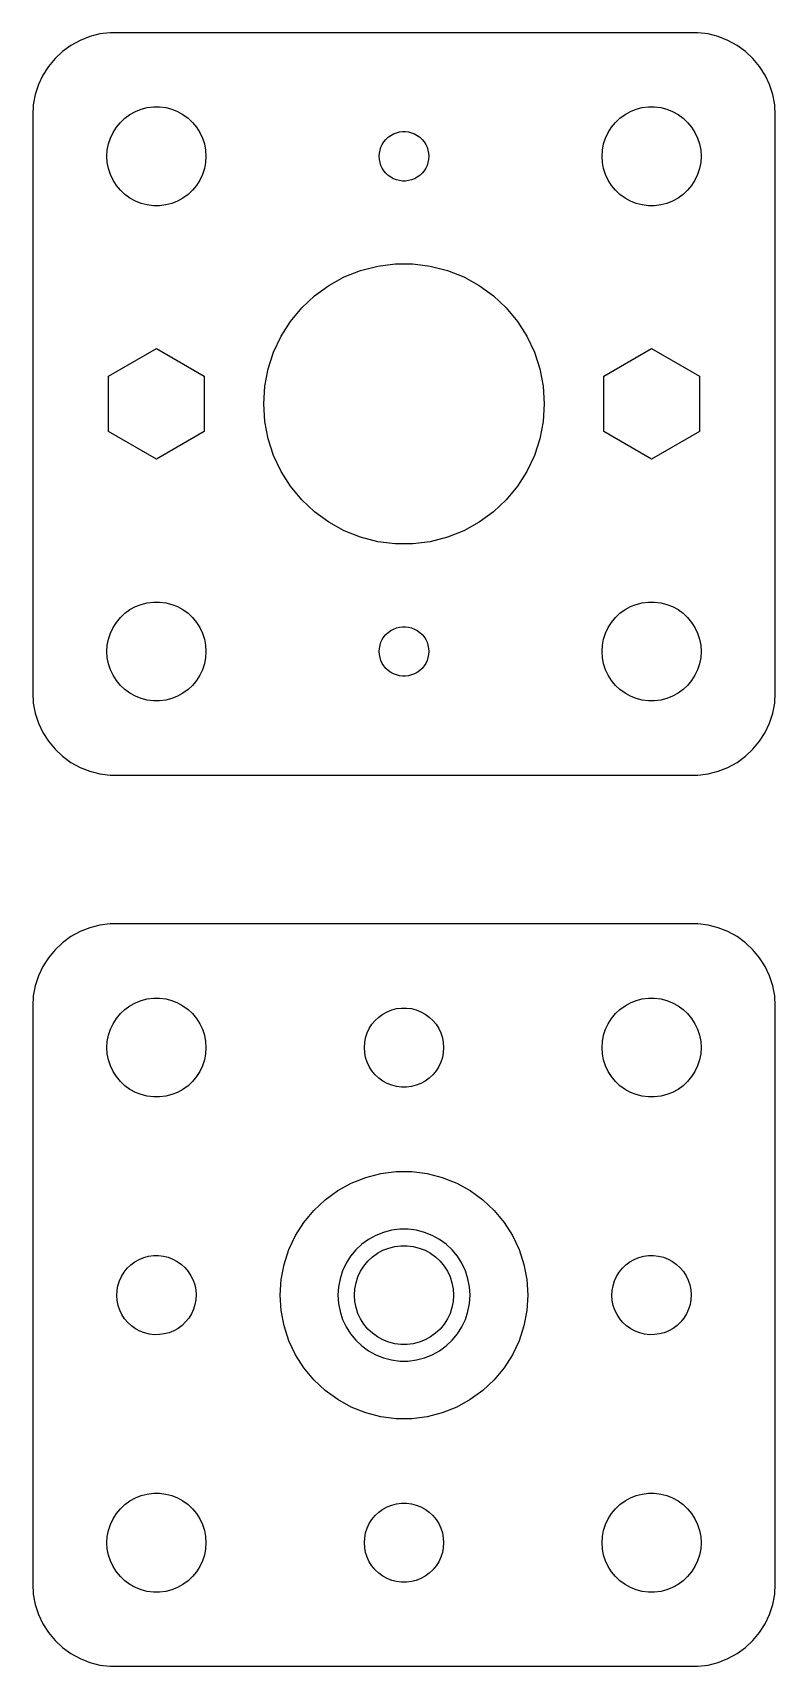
# Model space of a CAD drawing. Header units: metres. Extents: x -22 to 22, y -22 to 184.
# Drawn here: x -22.5 to 22.5, y -22.5 to 76.5 of the extents above; entities that cross this region are included whole.
import ezdxf

# ---------------------------------------------------------------- set-up
doc = ezdxf.new("R2010")
doc.units = ezdxf.units.M

msp = doc.modelspace()

# ---------------------------------------------------------------- linework, layer by layer
for p, q in [((-19.0451, 76.2553), (-19.6289, 76.0241)), ((-18.4369, 76.4114), (-19.0451, 76.2553)), ((-17.8139, 76.4901), (-18.4369, 76.4114)), ((17.8139, 76.4901), (-17.8139, 76.4901)), ((18.4369, 76.4114), (17.8139, 76.4901)), ((19.0451, 76.2553), (18.4369, 76.4114)), ((19.6289, 76.0241), (19.0451, 76.2553)), ((-20.6871, 75.3526), (-21.1448, 74.9227)), ((-20.1791, 75.7216), (-20.6871, 75.3526)), ((-19.6289, 76.0241), (-20.1791, 75.7216)), ((20.1791, 75.7216), (19.6289, 76.0241)), ((20.6871, 75.3526), (20.1791, 75.7216)), ((21.1448, 74.9227), (20.6871, 75.3526)), ((-21.5451, 74.4389), (-21.8815, 73.9088)), ((-21.1448, 74.9227), (-21.5451, 74.4389)), ((21.5451, 74.4389), (21.1448, 74.9227)), ((21.8815, 73.9088), (21.5451, 74.4389)), ((-22.1489, 73.3406), (-22.3429, 72.7434)), ((-21.8815, 73.9088), (-22.1489, 73.3406)), ((22.1489, 73.3406), (21.8815, 73.9088)), ((22.3429, 72.7434), (22.1489, 73.3406)), ((-22.3429, 72.7434), (-22.4606, 72.1267)), ((22.4606, 72.1267), (22.3429, 72.7434)), ((-22.4606, 72.1267), (-22.5, 71.5)), ((-22.5, 71.5), (-22.5, 36.5)), ((-17.1869, 71.0536), (-16.9123, 71.3115)), ((-16.9123, 71.3115), (-16.6075, 71.533)), ((-16.6075, 71.533), (-16.2773, 71.7145)), ((-16.2773, 71.7145), (-15.927, 71.8532)), ((-15.927, 71.8532), (-15.5621, 71.9469)), ((-15.5621, 71.9469), (-15.1884, 71.9941)), ((-15.1884, 71.9941), (-14.8116, 71.9941)), ((-14.8116, 71.9941), (-14.4379, 71.9469)), ((-14.4379, 71.9469), (-14.0729, 71.8532)), ((-14.0729, 71.8532), (-13.7227, 71.7145)), ((-13.7227, 71.7145), (-13.3925, 71.533)), ((-13.3925, 71.533), (-13.0877, 71.3115)), ((-13.0877, 71.3115), (-12.8131, 71.0536)), ((12.8131, 71.0536), (13.0877, 71.3115)), ((13.0877, 71.3115), (13.3925, 71.533)), ((13.3925, 71.533), (13.7227, 71.7145)), ((13.7227, 71.7145), (14.0729, 71.8532)), ((14.0729, 71.8532), (14.4379, 71.9469)), ((14.4379, 71.9469), (14.8116, 71.9941)), ((14.8116, 71.9941), (15.1884, 71.9941)), ((15.1884, 71.9941), (15.5621, 71.9469)), ((15.5621, 71.9469), (15.927, 71.8532)), ((15.927, 71.8532), (16.2773, 71.7145)), ((16.2773, 71.7145), (16.6075, 71.533)), ((16.6075, 71.533), (16.9123, 71.3115)), ((16.9123, 71.3115), (17.1869, 71.0536)), ((22.5, 71.5), (22.4606, 72.1267)), ((22.5, 36.5), (22.5, 71.5)), ((-17.7893, 70.1044), (-17.6289, 70.4453)), ((-17.6289, 70.4453), (-17.427, 70.7634)), ((-17.427, 70.7634), (-17.1869, 71.0536)), ((-12.8131, 71.0536), (-12.5729, 70.7634)), ((-12.5729, 70.7634), (-12.3711, 70.4453)), ((-12.3711, 70.4453), (-12.2107, 70.1044)), ((-0.803726, 70.2665), (-0.638657, 70.3572)), ((-0.638657, 70.3572), (-0.463516, 70.4266)), ((-0.463516, 70.4266), (-0.281067, 70.4734)), ((-0.281067, 70.4734), (-0.094177, 70.497)), ((-0.094177, 70.497), (0.094177, 70.497)), ((0.094177, 70.497), (0.281067, 70.4734)), ((0.281067, 70.4734), (0.463516, 70.4266)), ((0.463516, 70.4266), (0.638657, 70.3572)), ((0.638657, 70.3572), (0.803726, 70.2665)), ((12.2107, 70.1044), (12.3711, 70.4453)), ((12.3711, 70.4453), (12.5729, 70.7634)), ((12.5729, 70.7634), (12.8131, 71.0536)), ((17.1869, 71.0536), (17.427, 70.7634)), ((17.427, 70.7634), (17.6289, 70.4453)), ((17.6289, 70.4453), (17.7893, 70.1044)), ((-18, 69), (-17.9763, 69.376)), ((-17.9763, 69.376), (-17.9057, 69.7461)), ((-17.9057, 69.7461), (-17.7893, 70.1044)), ((-12.2107, 70.1044), (-12.0942, 69.7461)), ((-12.0942, 69.7461), (-12.0237, 69.376)), ((-12.0237, 69.376), (-12, 69)), ((-1.48816, 69.188), (-1.45287, 69.373)), ((-1.45287, 69.373), (-1.39465, 69.5522)), ((-1.39465, 69.5522), (-1.31445, 69.7226)), ((-1.31445, 69.7226), (-1.21352, 69.8817)), ((-1.21352, 69.8817), (-1.09344, 70.0268)), ((-1.09344, 70.0268), (-0.956131, 70.1558)), ((-0.956131, 70.1558), (-0.803726, 70.2665)), ((0.803726, 70.2665), (0.956131, 70.1558)), ((0.956131, 70.1558), (1.09344, 70.0268)), ((1.09344, 70.0268), (1.21352, 69.8817)), ((1.21352, 69.8817), (1.31445, 69.7226)), ((1.31445, 69.7226), (1.39465, 69.5522)), ((1.39465, 69.5522), (1.45287, 69.373)), ((1.45287, 69.373), (1.48816, 69.188)), ((12, 69), (12.0237, 69.376)), ((12.0237, 69.376), (12.0942, 69.7461)), ((12.0942, 69.7461), (12.2107, 70.1044)), ((17.7893, 70.1044), (17.9057, 69.7461)), ((17.9057, 69.7461), (17.9763, 69.376)), ((17.9763, 69.376), (18, 69)), ((-17.9763, 68.624), (-18, 69)), ((-17.9057, 68.2539), (-17.9763, 68.624)), ((-12.0237, 68.624), (-12.0942, 68.2539)), ((-12, 69), (-12.0237, 68.624)), ((-1.5, 69), (-1.48816, 69.188)), ((-1.48816, 68.812), (-1.5, 69)), ((-1.45287, 68.627), (-1.48816, 68.812)), ((-1.39465, 68.4478), (-1.45287, 68.627)), ((-1.31445, 68.2774), (-1.39465, 68.4478)), ((1.39465, 68.4478), (1.31445, 68.2774)), ((1.45287, 68.627), (1.39465, 68.4478)), ((1.48816, 68.812), (1.45287, 68.627)), ((1.48816, 69.188), (1.5, 69)), ((1.5, 69), (1.48816, 68.812)), ((12.0237, 68.624), (12, 69)), ((12.0942, 68.2539), (12.0237, 68.624)), ((17.9763, 68.624), (17.9057, 68.2539)), ((18, 69), (17.9763, 68.624)), ((-17.7893, 67.8956), (-17.9057, 68.2539)), ((-17.6289, 67.5547), (-17.7893, 67.8956)), ((-17.427, 67.2366), (-17.6289, 67.5547)), ((-12.3711, 67.5547), (-12.5729, 67.2366)), ((-12.2107, 67.8956), (-12.3711, 67.5547)), ((-12.0942, 68.2539), (-12.2107, 67.8956)), ((-1.21352, 68.1183), (-1.31445, 68.2774)), ((-1.09344, 67.9732), (-1.21352, 68.1183)), ((-0.956131, 67.8442), (-1.09344, 67.9732)), ((-0.803726, 67.7335), (-0.956131, 67.8442)), ((-0.638657, 67.6427), (-0.803726, 67.7335)), ((-0.463516, 67.5734), (-0.638657, 67.6427)), ((-0.281067, 67.5266), (-0.463516, 67.5734)), ((-0.094177, 67.5029), (-0.281067, 67.5266)), ((0.094177, 67.5029), (-0.094177, 67.5029)), ((0.281067, 67.5266), (0.094177, 67.5029)), ((0.463516, 67.5734), (0.281067, 67.5266)), ((0.638657, 67.6427), (0.463516, 67.5734)), ((0.803726, 67.7335), (0.638657, 67.6427)), ((0.956131, 67.8442), (0.803726, 67.7335)), ((1.09344, 67.9732), (0.956131, 67.8442)), ((1.21352, 68.1183), (1.09344, 67.9732)), ((1.31445, 68.2774), (1.21352, 68.1183)), ((12.2107, 67.8956), (12.0942, 68.2539)), ((12.3711, 67.5547), (12.2107, 67.8956)), ((12.5729, 67.2366), (12.3711, 67.5547)), ((17.6289, 67.5547), (17.427, 67.2366)), ((17.7893, 67.8956), (17.6289, 67.5547)), ((17.9057, 68.2539), (17.7893, 67.8956)), ((-17.1869, 66.9464), (-17.427, 67.2366)), ((-16.9123, 66.6884), (-17.1869, 66.9464)), ((-16.6075, 66.467), (-16.9123, 66.6884)), ((-16.2773, 66.2855), (-16.6075, 66.467)), ((-13.3925, 66.467), (-13.7227, 66.2855)), ((-13.0877, 66.6884), (-13.3925, 66.467)), ((-12.8131, 66.9464), (-13.0877, 66.6884)), ((-12.5729, 67.2366), (-12.8131, 66.9464)), ((12.8131, 66.9464), (12.5729, 67.2366)), ((13.0877, 66.6884), (12.8131, 66.9464)), ((13.3925, 66.467), (13.0877, 66.6884)), ((13.7227, 66.2855), (13.3925, 66.467)), ((16.6075, 66.467), (16.2773, 66.2855)), ((16.9123, 66.6884), (16.6075, 66.467)), ((17.1869, 66.9464), (16.9123, 66.6884)), ((17.427, 67.2366), (17.1869, 66.9464)), ((-15.927, 66.1468), (-16.2773, 66.2855)), ((-15.5621, 66.0531), (-15.927, 66.1468)), ((-15.1884, 66.0059), (-15.5621, 66.0531)), ((-14.8116, 66.0059), (-15.1884, 66.0059)), ((-14.4379, 66.0531), (-14.8116, 66.0059)), ((-14.0729, 66.1468), (-14.4379, 66.0531)), ((-13.7227, 66.2855), (-14.0729, 66.1468)), ((14.0729, 66.1468), (13.7227, 66.2855)), ((14.4379, 66.0531), (14.0729, 66.1468)), ((14.8116, 66.0059), (14.4379, 66.0531)), ((15.1884, 66.0059), (14.8116, 66.0059)), ((15.5621, 66.0531), (15.1884, 66.0059)), ((15.927, 66.1468), (15.5621, 66.0531)), ((16.2773, 66.2855), (15.927, 66.1468)), ((-1.59273, 62.3494), (-0.533707, 62.4832)), ((-0.533707, 62.4832), (0.533707, 62.4832)), ((0.533707, 62.4832), (1.59273, 62.3494)), ((-4.55452, 61.1768), (-3.61911, 61.691)), ((-3.61911, 61.691), (-2.62663, 62.084)), ((-2.62663, 62.084), (-1.59273, 62.3494)), ((1.59273, 62.3494), (2.62663, 62.084)), ((2.62663, 62.084), (3.61911, 61.691)), ((3.61911, 61.691), (4.55452, 61.1768)), ((-6.19623, 59.8186), (-5.41809, 60.5494)), ((-5.41809, 60.5494), (-4.55452, 61.1768)), ((4.55452, 61.1768), (5.41809, 60.5494)), ((5.41809, 60.5494), (6.19623, 59.8186)), ((-6.87663, 58.9962), (-6.19623, 59.8186)), ((6.19623, 59.8186), (6.87663, 58.9962)), ((-7.44859, 58.0949), (-6.87663, 58.9962)), ((6.87663, 58.9962), (7.44859, 58.0949)), ((-7.90309, 57.129), (-7.44859, 58.0949)), ((7.44859, 58.0949), (7.90309, 57.129)), ((-17.8982, 55.6733), (-15, 57.3466)), ((-15, 57.3466), (-12.1018, 55.6733)), ((-8.23296, 56.1139), (-7.90309, 57.129)), ((7.90309, 57.129), (8.23296, 56.1139)), ((12.1018, 55.6733), (15, 57.3466)), ((15, 57.3466), (17.8982, 55.6733)), ((-17.8982, 52.3267), (-17.8982, 55.6733)), ((-12.1018, 55.6733), (-12.1018, 52.3267)), ((-8.43297, 55.0653), (-8.23296, 56.1139)), ((8.23296, 56.1139), (8.43297, 55.0653)), ((12.1018, 52.3267), (12.1018, 55.6733)), ((17.8982, 55.6733), (17.8982, 52.3267)), ((-8.5, 54), (-8.43297, 55.0653)), ((8.43297, 55.0653), (8.5, 54)), ((-8.43297, 52.9347), (-8.5, 54)), ((8.5, 54), (8.43297, 52.9347)), ((-8.23296, 51.8861), (-8.43297, 52.9347)), ((8.43297, 52.9347), (8.23296, 51.8861)), ((-15, 50.6534), (-17.8982, 52.3267)), ((-12.1018, 52.3267), (-15, 50.6534)), ((-7.90309, 50.871), (-8.23296, 51.8861)), ((8.23296, 51.8861), (7.90309, 50.871)), ((15, 50.6534), (12.1018, 52.3267)), ((17.8982, 52.3267), (15, 50.6534)), ((-7.44859, 49.9051), (-7.90309, 50.871)), ((7.90309, 50.871), (7.44859, 49.9051)), ((-6.87663, 49.0038), (-7.44859, 49.9051)), ((7.44859, 49.9051), (6.87663, 49.0038)), ((-6.19623, 48.1814), (-6.87663, 49.0038)), ((6.87663, 49.0038), (6.19623, 48.1814)), ((-5.41809, 47.4506), (-6.19623, 48.1814)), ((6.19623, 48.1814), (5.41809, 47.4506)), ((-4.55452, 46.8232), (-5.41809, 47.4506)), ((-3.61911, 46.309), (-4.55452, 46.8232)), ((4.55452, 46.8232), (3.61911, 46.309)), ((5.41809, 47.4506), (4.55452, 46.8232)), ((-2.62663, 45.916), (-3.61911, 46.309)), ((-1.59273, 45.6506), (-2.62663, 45.916)), ((-0.533707, 45.5168), (-1.59273, 45.6506)), ((1.59273, 45.6506), (0.533707, 45.5168)), ((2.62663, 45.916), (1.59273, 45.6506)), ((3.61911, 46.309), (2.62663, 45.916)), ((0.533707, 45.5168), (-0.533707, 45.5168)), ((-16.6075, 41.533), (-16.2773, 41.7145)), ((-16.2773, 41.7145), (-15.927, 41.8532)), ((-15.927, 41.8532), (-15.5621, 41.9469)), ((-15.5621, 41.9469), (-15.1884, 41.9941)), ((-15.1884, 41.9941), (-14.8116, 41.9941)), ((-14.8116, 41.9941), (-14.4379, 41.9469)), ((-14.4379, 41.9469), (-14.0729, 41.8532)), ((-14.0729, 41.8532), (-13.7227, 41.7145)), ((-13.7227, 41.7145), (-13.3925, 41.533)), ((13.3925, 41.533), (13.7227, 41.7145)), ((13.7227, 41.7145), (14.0729, 41.8532)), ((14.0729, 41.8532), (14.4379, 41.9469)), ((14.4379, 41.9469), (14.8116, 41.9941)), ((14.8116, 41.9941), (15.1884, 41.9941)), ((15.1884, 41.9941), (15.5621, 41.9469)), ((15.5621, 41.9469), (15.927, 41.8532)), ((15.927, 41.8532), (16.2773, 41.7145)), ((16.2773, 41.7145), (16.6075, 41.533)), ((-17.6289, 40.4453), (-17.427, 40.7634)), ((-17.427, 40.7634), (-17.1869, 41.0536)), ((-17.1869, 41.0536), (-16.9123, 41.3116)), ((-16.9123, 41.3116), (-16.6075, 41.533)), ((-13.3925, 41.533), (-13.0877, 41.3116)), ((-13.0877, 41.3116), (-12.8131, 41.0536)), ((-12.8131, 41.0536), (-12.5729, 40.7634)), ((-12.5729, 40.7634), (-12.3711, 40.4453)), ((12.3711, 40.4453), (12.5729, 40.7634)), ((12.5729, 40.7634), (12.8131, 41.0536)), ((12.8131, 41.0536), (13.0877, 41.3116)), ((13.0877, 41.3116), (13.3925, 41.533)), ((16.6075, 41.533), (16.9123, 41.3116)), ((16.9123, 41.3116), (17.1869, 41.0536)), ((17.1869, 41.0536), (17.427, 40.7634)), ((17.427, 40.7634), (17.6289, 40.4453)), ((-17.9763, 39.376), (-17.9057, 39.7461)), ((-17.9057, 39.7461), (-17.7893, 40.1044)), ((-17.7893, 40.1044), (-17.6289, 40.4453)), ((-12.3711, 40.4453), (-12.2107, 40.1044)), ((-12.2107, 40.1044), (-12.0942, 39.7461)), ((-12.0942, 39.7461), (-12.0237, 39.376)), ((-1.39465, 39.5522), (-1.31445, 39.7226)), ((-1.31445, 39.7226), (-1.21352, 39.8817)), ((-1.21352, 39.8817), (-1.09344, 40.0268)), ((-1.09344, 40.0268), (-0.956131, 40.1558)), ((-0.956131, 40.1558), (-0.803726, 40.2665)), ((-0.803726, 40.2665), (-0.638657, 40.3573)), ((-0.638657, 40.3573), (-0.463516, 40.4266)), ((-0.463516, 40.4266), (-0.281067, 40.4734)), ((-0.281067, 40.4734), (-0.094177, 40.4971)), ((-0.094177, 40.4971), (0.094177, 40.4971)), ((0.094177, 40.4971), (0.281067, 40.4734)), ((0.281067, 40.4734), (0.463516, 40.4266)), ((0.463516, 40.4266), (0.638657, 40.3573)), ((0.638657, 40.3573), (0.803726, 40.2665)), ((0.803726, 40.2665), (0.956131, 40.1558)), ((0.956131, 40.1558), (1.09344, 40.0268)), ((1.09344, 40.0268), (1.21352, 39.8817)), ((1.21352, 39.8817), (1.31445, 39.7226)), ((1.31445, 39.7226), (1.39465, 39.5522)), ((12.0237, 39.376), (12.0942, 39.7461)), ((12.0942, 39.7461), (12.2107, 40.1044)), ((12.2107, 40.1044), (12.3711, 40.4453)), ((17.6289, 40.4453), (17.7893, 40.1044)), ((17.7893, 40.1044), (17.9057, 39.7461)), ((17.9057, 39.7461), (17.9763, 39.376)), ((-18, 39), (-17.9763, 39.376)), ((-17.9763, 38.624), (-18, 39)), ((-17.9057, 38.2539), (-17.9763, 38.624)), ((-12.0237, 38.624), (-12.0942, 38.2539)), ((-12.0237, 39.376), (-12, 39)), ((-12, 39), (-12.0237, 38.624)), ((-1.5, 39), (-1.48816, 39.188)), ((-1.48816, 38.812), (-1.5, 39)), ((-1.48816, 39.188), (-1.45287, 39.373)), ((-1.45287, 38.627), (-1.48816, 38.812)), ((-1.45287, 39.373), (-1.39465, 39.5522)), ((-1.39465, 38.4478), (-1.45287, 38.627)), ((1.39465, 39.5522), (1.45287, 39.373)), ((1.45287, 38.627), (1.39465, 38.4478)), ((1.45287, 39.373), (1.48816, 39.188)), ((1.48816, 38.812), (1.45287, 38.627)), ((1.48816, 39.188), (1.5, 39)), ((1.5, 39), (1.48816, 38.812)), ((12, 39), (12.0237, 39.376)), ((12.0237, 38.624), (12, 39)), ((12.0942, 38.2539), (12.0237, 38.624)), ((17.9763, 38.624), (17.9057, 38.2539)), ((17.9763, 39.376), (18, 39)), ((18, 39), (17.9763, 38.624)), ((-17.7893, 37.8956), (-17.9057, 38.2539)), ((-17.6289, 37.5547), (-17.7893, 37.8956)), ((-12.2107, 37.8956), (-12.3711, 37.5547)), ((-12.0942, 38.2539), (-12.2107, 37.8956)), ((-1.31445, 38.2774), (-1.39465, 38.4478)), ((-1.21352, 38.1183), (-1.31445, 38.2774)), ((-1.09344, 37.9732), (-1.21352, 38.1183)), ((-0.956131, 37.8442), (-1.09344, 37.9732)), ((-0.803726, 37.7335), (-0.956131, 37.8442)), ((-0.638657, 37.6428), (-0.803726, 37.7335)), ((-0.463516, 37.5734), (-0.638657, 37.6428)), ((0.638657, 37.6428), (0.463516, 37.5734)), ((0.803726, 37.7335), (0.638657, 37.6428)), ((0.956131, 37.8442), (0.803726, 37.7335)), ((1.09344, 37.9732), (0.956131, 37.8442)), ((1.21352, 38.1183), (1.09344, 37.9732)), ((1.31445, 38.2774), (1.21352, 38.1183)), ((1.39465, 38.4478), (1.31445, 38.2774)), ((12.2107, 37.8956), (12.0942, 38.2539)), ((12.3711, 37.5547), (12.2107, 37.8956)), ((17.7893, 37.8956), (17.6289, 37.5547)), ((17.9057, 38.2539), (17.7893, 37.8956)), ((-17.427, 37.2366), (-17.6289, 37.5547)), ((-17.1869, 36.9464), (-17.427, 37.2366)), ((-16.9123, 36.6885), (-17.1869, 36.9464)), ((-16.6075, 36.467), (-16.9123, 36.6885)), ((-13.0877, 36.6885), (-13.3925, 36.467)), ((-12.8131, 36.9464), (-13.0877, 36.6885)), ((-12.5729, 37.2366), (-12.8131, 36.9464)), ((-12.3711, 37.5547), (-12.5729, 37.2366)), ((-0.281067, 37.5266), (-0.463516, 37.5734)), ((-0.094177, 37.503), (-0.281067, 37.5266)), ((0.094177, 37.503), (-0.094177, 37.503)), ((0.281067, 37.5266), (0.094177, 37.503)), ((0.463516, 37.5734), (0.281067, 37.5266)), ((12.5729, 37.2366), (12.3711, 37.5547)), ((12.8131, 36.9464), (12.5729, 37.2366)), ((13.0877, 36.6885), (12.8131, 36.9464)), ((13.3925, 36.467), (13.0877, 36.6885)), ((16.9123, 36.6885), (16.6075, 36.467)), ((17.1869, 36.9464), (16.9123, 36.6885)), ((17.427, 37.2366), (17.1869, 36.9464)), ((17.6289, 37.5547), (17.427, 37.2366)), ((-22.5, 36.5), (-22.4606, 35.8733)), ((-22.4606, 35.8733), (-22.3429, 35.2566)), ((-16.2773, 36.2855), (-16.6075, 36.467)), ((-15.927, 36.1468), (-16.2773, 36.2855)), ((-15.5621, 36.0531), (-15.927, 36.1468)), ((-15.1884, 36.0059), (-15.5621, 36.0531)), ((-14.8116, 36.0059), (-15.1884, 36.0059)), ((-14.4379, 36.0531), (-14.8116, 36.0059)), ((-14.0729, 36.1468), (-14.4379, 36.0531)), ((-13.7227, 36.2855), (-14.0729, 36.1468)), ((-13.3925, 36.467), (-13.7227, 36.2855)), ((13.7227, 36.2855), (13.3925, 36.467)), ((14.0729, 36.1468), (13.7227, 36.2855)), ((14.4379, 36.0531), (14.0729, 36.1468)), ((14.8116, 36.0059), (14.4379, 36.0531)), ((15.1884, 36.0059), (14.8116, 36.0059)), ((15.5621, 36.0531), (15.1884, 36.0059)), ((15.927, 36.1468), (15.5621, 36.0531)), ((16.2773, 36.2855), (15.927, 36.1468)), ((16.6075, 36.467), (16.2773, 36.2855)), ((22.3429, 35.2566), (22.4606, 35.8733)), ((22.4606, 35.8733), (22.5, 36.5)), ((-22.3429, 35.2566), (-22.1489, 34.6594)), ((-22.1489, 34.6594), (-21.8815, 34.0912)), ((21.8815, 34.0912), (22.1489, 34.6594)), ((22.1489, 34.6594), (22.3429, 35.2566)), ((-21.8815, 34.0912), (-21.5451, 33.5611)), ((21.5451, 33.5611), (21.8815, 34.0912)), ((-21.5451, 33.5611), (-21.1448, 33.0773)), ((-21.1448, 33.0773), (-20.6871, 32.6474)), ((20.6871, 32.6474), (21.1448, 33.0773)), ((21.1448, 33.0773), (21.5451, 33.5611)), ((-20.6871, 32.6474), (-20.1791, 32.2784)), ((-20.1791, 32.2784), (-19.6289, 31.9759)), ((-19.6289, 31.9759), (-19.0451, 31.7447)), ((-19.0451, 31.7447), (-18.4369, 31.5886)), ((18.4369, 31.5886), (19.0451, 31.7447)), ((19.0451, 31.7447), (19.6289, 31.9759)), ((19.6289, 31.9759), (20.1791, 32.2784)), ((20.1791, 32.2784), (20.6871, 32.6474)), ((-18.4369, 31.5886), (-17.8139, 31.5099)), ((-17.8139, 31.5099), (17.8139, 31.5099)), ((17.8139, 31.5099), (18.4369, 31.5886)), ((-19.6289, 22.0241), (-20.1791, 21.7216)), ((-19.0451, 22.2553), (-19.6289, 22.0241)), ((-18.4369, 22.4114), (-19.0451, 22.2553)), ((-17.8139, 22.4901), (-18.4369, 22.4114)), ((17.8139, 22.4901), (-17.8139, 22.4901)), ((18.4369, 22.4114), (17.8139, 22.4901)), ((19.0451, 22.2553), (18.4369, 22.4114)), ((19.6289, 22.0241), (19.0451, 22.2553)), ((20.1791, 21.7216), (19.6289, 22.0241)), ((-21.1448, 20.9227), (-21.5451, 20.4389)), ((-20.6871, 21.3526), (-21.1448, 20.9227)), ((-20.1791, 21.7216), (-20.6871, 21.3526)), ((20.6871, 21.3526), (20.1791, 21.7216)), ((21.1448, 20.9227), (20.6871, 21.3526)), ((21.5451, 20.4389), (21.1448, 20.9227)), ((-21.8815, 19.9088), (-22.1489, 19.3406)), ((-21.5451, 20.4389), (-21.8815, 19.9088)), ((21.8815, 19.9088), (21.5451, 20.4389)), ((22.1489, 19.3406), (21.8815, 19.9088)), ((-22.1489, 19.3406), (-22.3429, 18.7434)), ((22.3429, 18.7434), (22.1489, 19.3406)), ((-22.4606, 18.1267), (-22.5, 17.5)), ((-22.3429, 18.7434), (-22.4606, 18.1267)), ((-16.2773, 17.7145), (-15.927, 17.8532)), ((-15.927, 17.8532), (-15.5621, 17.9469)), ((-15.5621, 17.9469), (-15.1884, 17.9941)), ((-15.1884, 17.9941), (-14.8116, 17.9941)), ((-14.8116, 17.9941), (-14.4379, 17.9469)), ((-14.4379, 17.9469), (-14.0729, 17.8532)), ((-14.0729, 17.8532), (-13.7227, 17.7145)), ((13.7227, 17.7145), (14.0729, 17.8532)), ((14.0729, 17.8532), (14.4379, 17.9469)), ((14.4379, 17.9469), (14.8116, 17.9941)), ((14.8116, 17.9941), (15.1884, 17.9941)), ((15.1884, 17.9941), (15.5621, 17.9469)), ((15.5621, 17.9469), (15.927, 17.8532)), ((15.927, 17.8532), (16.2773, 17.7145)), ((22.4606, 18.1267), (22.3429, 18.7434)), ((22.5, 17.5), (22.4606, 18.1267)), ((-22.5, 17.5), (-22.5, -17.5)), ((-17.427, 16.7634), (-17.1869, 17.0536)), ((-17.1869, 17.0536), (-16.9123, 17.3115)), ((-16.9123, 17.3115), (-16.6075, 17.533)), ((-16.6075, 17.533), (-16.2773, 17.7145)), ((-13.7227, 17.7145), (-13.3925, 17.533)), ((-13.3925, 17.533), (-13.0877, 17.3115)), ((-13.0877, 17.3115), (-12.8131, 17.0536)), ((-12.8131, 17.0536), (-12.5729, 16.7634)), ((-1.74951, 16.6429), (-1.52982, 16.8492)), ((-1.52982, 16.8492), (-1.28598, 17.0264)), ((-1.28598, 17.0264), (-1.02187, 17.1716)), ((-1.02187, 17.1716), (-0.741638, 17.2825)), ((-0.741638, 17.2825), (-0.449707, 17.3575)), ((-0.449707, 17.3575), (-0.150696, 17.3953)), ((-0.150696, 17.3953), (0.150696, 17.3953)), ((0.150696, 17.3953), (0.449707, 17.3575)), ((0.449707, 17.3575), (0.741638, 17.2825)), ((0.741638, 17.2825), (1.02187, 17.1716)), ((1.02187, 17.1716), (1.28598, 17.0264)), ((1.28598, 17.0264), (1.52982, 16.8492)), ((1.52982, 16.8492), (1.74951, 16.6429)), ((12.5729, 16.7634), (12.8131, 17.0536)), ((12.8131, 17.0536), (13.0877, 17.3115)), ((13.0877, 17.3115), (13.3925, 17.533)), ((13.3925, 17.533), (13.7227, 17.7145)), ((16.2773, 17.7145), (16.6075, 17.533)), ((16.6075, 17.533), (16.9123, 17.3115)), ((16.9123, 17.3115), (17.1869, 17.0536)), ((17.1869, 17.0536), (17.427, 16.7634)), ((22.5, -17.5), (22.5, 17.5)), ((-17.9057, 15.7461), (-17.7893, 16.1044)), ((-17.7893, 16.1044), (-17.6289, 16.4453)), ((-17.6289, 16.4453), (-17.427, 16.7634)), ((-12.5729, 16.7634), (-12.3711, 16.4453)), ((-12.3711, 16.4453), (-12.2107, 16.1044)), ((-12.2107, 16.1044), (-12.0942, 15.7461)), ((-2.32458, 15.5968), (-2.23146, 15.8835)), ((-2.23146, 15.8835), (-2.10313, 16.1562)), ((-2.10313, 16.1562), (-1.94164, 16.4107)), ((-1.94164, 16.4107), (-1.74951, 16.6429)), ((1.74951, 16.6429), (1.94164, 16.4107)), ((1.94164, 16.4107), (2.10313, 16.1562)), ((2.10313, 16.1562), (2.23146, 15.8835)), ((2.23146, 15.8835), (2.32458, 15.5968)), ((12.0942, 15.7461), (12.2107, 16.1044)), ((12.2107, 16.1044), (12.3711, 16.4453)), ((12.3711, 16.4453), (12.5729, 16.7634)), ((17.427, 16.7634), (17.6289, 16.4453)), ((17.6289, 16.4453), (17.7893, 16.1044)), ((17.7893, 16.1044), (17.9057, 15.7461)), ((-18, 15), (-17.9763, 15.376)), ((-17.9763, 14.624), (-18, 15)), ((-17.9763, 15.376), (-17.9057, 15.7461)), ((-12.0942, 15.7461), (-12.0237, 15.376)), ((-12.0237, 15.376), (-12, 15)), ((-12, 15), (-12.0237, 14.624)), ((-2.39999, 15), (-2.38107, 15.3008)), ((-2.38107, 14.6992), (-2.39999, 15)), ((-2.38107, 15.3008), (-2.32458, 15.5968)), ((2.32458, 15.5968), (2.38107, 15.3008)), ((2.38107, 15.3008), (2.39999, 15)), ((2.39999, 15), (2.38107, 14.6992)), ((12, 15), (12.0237, 15.376)), ((12.0237, 14.624), (12, 15)), ((12.0237, 15.376), (12.0942, 15.7461)), ((17.9057, 15.7461), (17.9763, 15.376)), ((17.9763, 15.376), (18, 15)), ((18, 15), (17.9763, 14.624)), ((-17.9057, 14.2539), (-17.9763, 14.624)), ((-17.7893, 13.8956), (-17.9057, 14.2539)), ((-17.6289, 13.5547), (-17.7893, 13.8956)), ((-12.2107, 13.8956), (-12.3711, 13.5547)), ((-12.0942, 14.2539), (-12.2107, 13.8956)), ((-12.0237, 14.624), (-12.0942, 14.2539)), ((-2.32458, 14.4031), (-2.38107, 14.6992)), ((-2.23146, 14.1165), (-2.32458, 14.4031)), ((-2.10313, 13.8438), (-2.23146, 14.1165)), ((2.23146, 14.1165), (2.10313, 13.8438)), ((2.32458, 14.4031), (2.23146, 14.1165)), ((2.38107, 14.6992), (2.32458, 14.4031)), ((12.0942, 14.2539), (12.0237, 14.624)), ((12.2107, 13.8956), (12.0942, 14.2539)), ((12.3711, 13.5547), (12.2107, 13.8956)), ((17.7893, 13.8956), (17.6289, 13.5547)), ((17.9057, 14.2539), (17.7893, 13.8956)), ((17.9763, 14.624), (17.9057, 14.2539)), ((-17.427, 13.2366), (-17.6289, 13.5547)), ((-17.1869, 12.9464), (-17.427, 13.2366)), ((-16.9123, 12.6884), (-17.1869, 12.9464)), ((-12.8131, 12.9464), (-13.0877, 12.6884)), ((-12.5729, 13.2366), (-12.8131, 12.9464)), ((-12.3711, 13.5547), (-12.5729, 13.2366)), ((-1.94164, 13.5893), (-2.10313, 13.8438)), ((-1.74951, 13.3571), (-1.94164, 13.5893)), ((-1.52982, 13.1508), (-1.74951, 13.3571)), ((-1.28598, 12.9736), (-1.52982, 13.1508)), ((-1.02187, 12.8284), (-1.28598, 12.9736)), ((1.28598, 12.9736), (1.02187, 12.8284)), ((1.52982, 13.1508), (1.28598, 12.9736)), ((1.74951, 13.3571), (1.52982, 13.1508)), ((1.94164, 13.5893), (1.74951, 13.3571)), ((2.10313, 13.8438), (1.94164, 13.5893)), ((12.5729, 13.2366), (12.3711, 13.5547)), ((12.8131, 12.9464), (12.5729, 13.2366)), ((13.0877, 12.6884), (12.8131, 12.9464)), ((17.1869, 12.9464), (16.9123, 12.6884)), ((17.427, 13.2366), (17.1869, 12.9464)), ((17.6289, 13.5547), (17.427, 13.2366)), ((-16.6075, 12.467), (-16.9123, 12.6884)), ((-16.2773, 12.2855), (-16.6075, 12.467)), ((-15.927, 12.1468), (-16.2773, 12.2855)), ((-15.5621, 12.0531), (-15.927, 12.1468)), ((-15.1884, 12.0059), (-15.5621, 12.0531)), ((-14.8116, 12.0059), (-15.1884, 12.0059)), ((-14.4379, 12.0531), (-14.8116, 12.0059)), ((-14.0729, 12.1468), (-14.4379, 12.0531)), ((-13.7227, 12.2855), (-14.0729, 12.1468)), ((-13.3925, 12.467), (-13.7227, 12.2855)), ((-13.0877, 12.6884), (-13.3925, 12.467)), ((-0.741638, 12.7175), (-1.02187, 12.8284)), ((-0.449707, 12.6425), (-0.741638, 12.7175)), ((-0.150696, 12.6047), (-0.449707, 12.6425)), ((0.150696, 12.6047), (-0.150696, 12.6047)), ((0.449707, 12.6425), (0.150696, 12.6047)), ((0.741638, 12.7175), (0.449707, 12.6425)), ((1.02187, 12.8284), (0.741638, 12.7175)), ((13.3925, 12.467), (13.0877, 12.6884)), ((13.7227, 12.2855), (13.3925, 12.467)), ((14.0729, 12.1468), (13.7227, 12.2855)), ((14.4379, 12.0531), (14.0729, 12.1468)), ((14.8116, 12.0059), (14.4379, 12.0531)), ((15.1884, 12.0059), (14.8116, 12.0059)), ((15.5621, 12.0531), (15.1884, 12.0059)), ((15.927, 12.1468), (15.5621, 12.0531)), ((16.2773, 12.2855), (15.927, 12.1468)), ((16.6075, 12.467), (16.2773, 12.2855)), ((16.9123, 12.6884), (16.6075, 12.467)), ((-3.19334, 6.78619), (-2.31763, 7.13292)), ((-2.31763, 7.13292), (-1.40535, 7.36714)), ((-1.40535, 7.36714), (-0.470917, 7.4852)), ((-0.470917, 7.4852), (0.470917, 7.4852)), ((0.470917, 7.4852), (1.40535, 7.36714)), ((1.40535, 7.36714), (2.31763, 7.13292)), ((2.31763, 7.13292), (3.19334, 6.78619)), ((-4.78067, 5.77884), (-4.01869, 6.33246)), ((-4.01869, 6.33246), (-3.19334, 6.78619)), ((3.19334, 6.78619), (4.01869, 6.33246)), ((4.01869, 6.33246), (4.78067, 5.77884)), ((-6.06763, 4.40839), (-5.46725, 5.13409)), ((-5.46725, 5.13409), (-4.78067, 5.77884)), ((4.78067, 5.77884), (5.46725, 5.13409)), ((5.46725, 5.13409), (6.06763, 4.40839)), ((-6.5723, 3.61314), (-6.06763, 4.40839)), ((-0.25116, 3.9921), (-0.749512, 3.92914)), ((0.25116, 3.9921), (-0.25116, 3.9921)), ((0.749512, 3.92914), (0.25116, 3.9921)), ((6.06763, 4.40839), (6.5723, 3.61314)), ((-6.97331, 2.76093), (-6.5723, 3.61314)), ((-2.54968, 3.08205), (-2.91586, 2.73817)), ((-2.1433, 3.3773), (-2.54968, 3.08205)), ((-1.70311, 3.61929), (-2.1433, 3.3773)), ((-1.23605, 3.80421), (-1.70311, 3.61929)), ((-0.749512, 3.92914), (-1.23605, 3.80421)), ((-0.562134, 2.94685), (-0.18837, 2.99408)), ((-0.18837, 2.99408), (0.18837, 2.99408)), ((0.18837, 2.99408), (0.562134, 2.94685)), ((1.23605, 3.80421), (0.749512, 3.92914)), ((1.70311, 3.61929), (1.23605, 3.80421)), ((2.1433, 3.3773), (1.70311, 3.61929)), ((2.54968, 3.08205), (2.1433, 3.3773)), ((2.91586, 2.73817), (2.54968, 3.08205)), ((6.5723, 3.61314), (6.97331, 2.76093)), ((-16.5491, 1.8331), (-16.3071, 2.0128)), ((-16.3071, 2.0128), (-16.0445, 2.16075)), ((-16.0445, 2.16075), (-15.7655, 2.27464)), ((-15.7655, 2.27464), (-15.4744, 2.35265)), ((-15.4744, 2.35265), (-15.1758, 2.39355)), ((-15.1758, 2.39355), (-14.8744, 2.3967)), ((-14.8744, 2.3967), (-14.575, 2.36206)), ((-14.575, 2.36206), (-14.2823, 2.29018)), ((-14.2823, 2.29018), (-14.0009, 2.18216)), ((-14.0009, 2.18216), (-13.7353, 2.03973)), ((-13.7353, 2.03973), (-13.4896, 1.86514)), ((-7.26436, 1.86517), (-6.97331, 2.76093)), ((-3.23605, 2.35114), (-3.50522, 1.927)), ((-2.91586, 2.73817), (-3.23605, 2.35114)), ((-2.42705, 1.76335), (-2.1869, 2.05363)), ((-2.1869, 2.05363), (-1.91226, 2.31154)), ((-1.91226, 2.31154), (-1.60747, 2.53297)), ((-1.60747, 2.53297), (-1.27733, 2.71448)), ((-1.27733, 2.71448), (-0.927048, 2.85316)), ((-0.927048, 2.85316), (-0.562134, 2.94685)), ((0.562134, 2.94685), (0.927048, 2.85316)), ((0.927048, 2.85316), (1.27733, 2.71448)), ((1.27733, 2.71448), (1.60747, 2.53297)), ((1.60747, 2.53297), (1.91226, 2.31154)), ((1.91226, 2.31154), (2.1869, 2.05363)), ((2.1869, 2.05363), (2.42705, 1.76335)), ((3.23605, 2.35114), (2.91586, 2.73817)), ((3.50522, 1.927), (3.23605, 2.35114)), ((6.97331, 2.76093), (7.26436, 1.86517)), ((13.4509, 1.8331), (13.6929, 2.0128)), ((13.6929, 2.0128), (13.9554, 2.16075)), ((13.9554, 2.16075), (14.2345, 2.27464)), ((14.2345, 2.27464), (14.5256, 2.35265)), ((14.5256, 2.35265), (14.8242, 2.39355)), ((14.8242, 2.39355), (15.1256, 2.3967)), ((15.1256, 2.3967), (15.425, 2.36206)), ((15.425, 2.36206), (15.7177, 2.29018)), ((15.7177, 2.29018), (15.9991, 2.18216)), ((15.9991, 2.18216), (16.2647, 2.03973)), ((16.2647, 2.03973), (16.5104, 1.86514)), ((-17.2406, 0.860077), (-17.1151, 1.13411)), ((-17.1151, 1.13411), (-16.9563, 1.39027)), ((-16.9563, 1.39027), (-16.7666, 1.6245)), ((-16.7666, 1.6245), (-16.5491, 1.8331)), ((-13.4896, 1.86514), (-13.2678, 1.66113)), ((-13.2678, 1.66113), (-13.0732, 1.43094)), ((-13.0732, 1.43094), (-12.9091, 1.17816)), ((-12.9091, 1.17816), (-12.7779, 0.906815)), ((-7.44086, 0.939987), (-7.26436, 1.86517)), ((-3.87433, 0.994751), (-3.96844, 0.501328)), ((-3.7191, 1.47249), (-3.87433, 0.994751)), ((-3.50522, 1.927), (-3.7191, 1.47249)), ((-2.90575, 0.746063), (-2.78932, 1.10437)), ((-2.78932, 1.10437), (-2.62891, 1.44525)), ((-2.62891, 1.44525), (-2.42705, 1.76335)), ((2.42705, 1.76335), (2.62891, 1.44525)), ((2.62891, 1.44525), (2.78932, 1.10437)), ((2.78932, 1.10437), (2.90575, 0.746063)), ((3.7191, 1.47249), (3.50522, 1.927)), ((3.87433, 0.994751), (3.7191, 1.47249)), ((3.96844, 0.501328), (3.87433, 0.994751)), ((7.26436, 1.86517), (7.44086, 0.939987)), ((12.7594, 0.860077), (12.8849, 1.13411)), ((12.8849, 1.13411), (13.0437, 1.39027)), ((13.0437, 1.39027), (13.2334, 1.6245)), ((13.2334, 1.6245), (13.4509, 1.8331)), ((16.5104, 1.86514), (16.7322, 1.66113)), ((16.7322, 1.66113), (16.9268, 1.43094)), ((16.9268, 1.43094), (17.0909, 1.17816)), ((17.0909, 1.17816), (17.2221, 0.906815)), ((-17.3999, -0.025131), (-17.3841, 0.275848)), ((-17.3841, 0.275848), (-17.3307, 0.572479)), ((-17.3307, 0.572479), (-17.2406, 0.860077)), ((-12.7779, 0.906815), (-12.6818, 0.621155)), ((-12.6818, 0.621155), (-12.6222, 0.325714)), ((-12.6222, 0.325714), (-12.6001, 0.025131)), ((-12.6001, 0.025131), (-12.6159, -0.275848)), ((-7.5, 0), (-7.44086, 0.939987)), ((-7.44086, -0.939987), (-7.5, 0)), ((-3.96844, 0.501328), (-4, 0)), ((-4, 0), (-3.96844, -0.501328)), ((-3, 0), (-2.97633, 0.375992)), ((-2.97633, -0.375992), (-3, 0)), ((-2.97633, 0.375992), (-2.90575, 0.746063)), ((2.90575, 0.746063), (2.97633, 0.375992)), ((2.97633, 0.375992), (3, 0)), ((3, 0), (2.97633, -0.375992)), ((4, 0), (3.96844, 0.501328)), ((3.96844, -0.501328), (4, 0)), ((7.44086, 0.939987), (7.5, 0)), ((7.5, 0), (7.44086, -0.939987)), ((12.6001, -0.025131), (12.6159, 0.275848)), ((12.6159, 0.275848), (12.6693, 0.572479)), ((12.6693, 0.572479), (12.7594, 0.860077)), ((17.2221, 0.906815), (17.3182, 0.621155)), ((17.3182, 0.621155), (17.3778, 0.325714)), ((17.3778, 0.325714), (17.3999, 0.025131)), ((17.3999, 0.025131), (17.3841, -0.275848)), ((-17.3778, -0.325714), (-17.3999, -0.025131)), ((-17.3182, -0.621155), (-17.3778, -0.325714)), ((-17.2221, -0.906815), (-17.3182, -0.621155)), ((-17.0909, -1.17816), (-17.2221, -0.906815)), ((-12.7594, -0.860077), (-12.8849, -1.13411)), ((-12.6693, -0.572479), (-12.7594, -0.860077)), ((-12.6159, -0.275848), (-12.6693, -0.572479)), ((-7.26436, -1.86517), (-7.44086, -0.939987)), ((-3.96844, -0.501328), (-3.87433, -0.994751)), ((-2.90575, -0.746063), (-2.97633, -0.375992)), ((-2.78932, -1.10437), (-2.90575, -0.746063)), ((2.90575, -0.746063), (2.78932, -1.10437)), ((2.97633, -0.375992), (2.90575, -0.746063)), ((3.87433, -0.994751), (3.96844, -0.501328)), ((7.44086, -0.939987), (7.26436, -1.86517)), ((12.6222, -0.325714), (12.6001, -0.025131)), ((12.6818, -0.621155), (12.6222, -0.325714)), ((12.7779, -0.906815), (12.6818, -0.621155)), ((12.9091, -1.17816), (12.7779, -0.906815)), ((17.2406, -0.860077), (17.1151, -1.13411)), ((17.3307, -0.572479), (17.2406, -0.860077)), ((17.3841, -0.275848), (17.3307, -0.572479)), ((-16.9268, -1.43094), (-17.0909, -1.17816)), ((-16.7322, -1.66113), (-16.9268, -1.43094)), ((-16.5104, -1.86514), (-16.7322, -1.66113)), ((-16.2647, -2.03973), (-16.5104, -1.86514)), ((-13.4509, -1.8331), (-13.6929, -2.0128)), ((-13.2334, -1.6245), (-13.4509, -1.8331)), ((-13.0437, -1.39027), (-13.2334, -1.6245)), ((-12.8849, -1.13411), (-13.0437, -1.39027)), ((-6.97331, -2.76093), (-7.26436, -1.86517)), ((-3.87433, -0.994751), (-3.7191, -1.47249)), ((-3.7191, -1.47249), (-3.50522, -1.927)), ((-3.50522, -1.927), (-3.23605, -2.35114)), ((-2.62891, -1.44525), (-2.78932, -1.10437)), ((-2.42705, -1.76335), (-2.62891, -1.44525)), ((-2.1869, -2.05363), (-2.42705, -1.76335)), ((2.42705, -1.76335), (2.1869, -2.05363)), ((2.62891, -1.44525), (2.42705, -1.76335)), ((2.78932, -1.10437), (2.62891, -1.44525)), ((3.23605, -2.35114), (3.50522, -1.927)), ((3.50522, -1.927), (3.7191, -1.47249)), ((3.7191, -1.47249), (3.87433, -0.994751)), ((7.26436, -1.86517), (6.97331, -2.76093)), ((13.0732, -1.43094), (12.9091, -1.17816)), ((13.2678, -1.66113), (13.0732, -1.43094)), ((13.4896, -1.86514), (13.2678, -1.66113)), ((13.7353, -2.03973), (13.4896, -1.86514)), ((16.5491, -1.8331), (16.3071, -2.0128)), ((16.7666, -1.6245), (16.5491, -1.8331)), ((16.9563, -1.39027), (16.7666, -1.6245)), ((17.1151, -1.13411), (16.9563, -1.39027)), ((-15.9991, -2.18216), (-16.2647, -2.03973)), ((-15.7177, -2.29018), (-15.9991, -2.18216)), ((-15.425, -2.36206), (-15.7177, -2.29018)), ((-15.1256, -2.3967), (-15.425, -2.36206)), ((-14.8242, -2.39355), (-15.1256, -2.3967)), ((-14.5256, -2.35265), (-14.8242, -2.39355)), ((-14.2345, -2.27464), (-14.5256, -2.35265)), ((-13.9554, -2.16075), (-14.2345, -2.27464)), ((-13.6929, -2.0128), (-13.9554, -2.16075)), ((-6.5723, -3.61314), (-6.97331, -2.76093)), ((-3.23605, -2.35114), (-2.91586, -2.73817)), ((-2.91586, -2.73817), (-2.54968, -3.08205)), ((-1.91226, -2.31154), (-2.1869, -2.05363)), ((-1.60747, -2.53297), (-1.91226, -2.31154)), ((-1.27733, -2.71448), (-1.60747, -2.53297)), ((-0.927048, -2.85316), (-1.27733, -2.71448)), ((-0.562134, -2.94685), (-0.927048, -2.85316)), ((-0.18837, -2.99408), (-0.562134, -2.94685)), ((0.562134, -2.94685), (0.18837, -2.99408)), ((0.927048, -2.85316), (0.562134, -2.94685)), ((1.27733, -2.71448), (0.927048, -2.85316)), ((1.60747, -2.53297), (1.27733, -2.71448)), ((1.91226, -2.31154), (1.60747, -2.53297)), ((2.1869, -2.05363), (1.91226, -2.31154)), ((2.54968, -3.08205), (2.91586, -2.73817)), ((2.91586, -2.73817), (3.23605, -2.35114)), ((6.97331, -2.76093), (6.5723, -3.61314)), ((14.0009, -2.18216), (13.7353, -2.03973)), ((14.2823, -2.29018), (14.0009, -2.18216)), ((14.575, -2.36206), (14.2823, -2.29018)), ((14.8744, -2.3967), (14.575, -2.36206)), ((15.1758, -2.39355), (14.8744, -2.3967)), ((15.4744, -2.35265), (15.1758, -2.39355)), ((15.7655, -2.27464), (15.4744, -2.35265)), ((16.0445, -2.16075), (15.7655, -2.27464)), ((16.3071, -2.0128), (16.0445, -2.16075)), ((-6.06763, -4.40839), (-6.5723, -3.61314)), ((-2.54968, -3.08205), (-2.1433, -3.3773)), ((-2.1433, -3.3773), (-1.70311, -3.61929)), ((-1.70311, -3.61929), (-1.23605, -3.80421)), ((-1.23605, -3.80421), (-0.749512, -3.92914)), ((-0.749512, -3.92914), (-0.25116, -3.9921)), ((0.18837, -2.99408), (-0.18837, -2.99408)), ((0.25116, -3.9921), (0.749512, -3.92914)), ((0.749512, -3.92914), (1.23605, -3.80421)), ((1.23605, -3.80421), (1.70311, -3.61929)), ((1.70311, -3.61929), (2.1433, -3.3773)), ((2.1433, -3.3773), (2.54968, -3.08205)), ((6.5723, -3.61314), (6.06763, -4.40839)), ((-5.46725, -5.13409), (-6.06763, -4.40839)), ((-0.25116, -3.9921), (0.25116, -3.9921)), ((6.06763, -4.40839), (5.46725, -5.13409)), ((-4.78067, -5.77884), (-5.46725, -5.13409)), ((-4.01869, -6.33246), (-4.78067, -5.77884)), ((4.78067, -5.77884), (4.01869, -6.33246)), ((5.46725, -5.13409), (4.78067, -5.77884)), ((-3.19334, -6.78619), (-4.01869, -6.33246)), ((-2.31763, -7.13292), (-3.19334, -6.78619)), ((3.19334, -6.78619), (2.31763, -7.13292)), ((4.01869, -6.33246), (3.19334, -6.78619)), ((-1.40535, -7.36714), (-2.31763, -7.13292)), ((-0.470917, -7.4852), (-1.40535, -7.36714)), ((0.470917, -7.4852), (-0.470917, -7.4852)), ((1.40535, -7.36714), (0.470917, -7.4852)), ((2.31763, -7.13292), (1.40535, -7.36714)), ((-17.1869, -12.9464), (-16.9123, -12.6884)), ((-16.9123, -12.6884), (-16.6075, -12.467)), ((-16.6075, -12.467), (-16.2773, -12.2855)), ((-16.2773, -12.2855), (-15.927, -12.1468)), ((-15.927, -12.1468), (-15.5621, -12.0531)), ((-15.5621, -12.0531), (-15.1884, -12.0059)), ((-15.1884, -12.0059), (-14.8116, -12.0059)), ((-14.8116, -12.0059), (-14.4379, -12.0531)), ((-14.4379, -12.0531), (-14.0729, -12.1468)), ((-14.0729, -12.1468), (-13.7227, -12.2855)), ((-13.7227, -12.2855), (-13.3925, -12.467)), ((-13.3925, -12.467), (-13.0877, -12.6884)), ((-13.0877, -12.6884), (-12.8131, -12.9464)), ((-1.28598, -12.9736), (-1.02187, -12.8284)), ((-1.02187, -12.8284), (-0.741638, -12.7175)), ((-0.741638, -12.7175), (-0.449707, -12.6425)), ((-0.449707, -12.6425), (-0.150696, -12.6047)), ((-0.150696, -12.6047), (0.150696, -12.6047)), ((0.150696, -12.6047), (0.449707, -12.6425)), ((0.449707, -12.6425), (0.741638, -12.7175)), ((0.741638, -12.7175), (1.02187, -12.8284)), ((1.02187, -12.8284), (1.28598, -12.9736)), ((12.8131, -12.9464), (13.0877, -12.6884)), ((13.0877, -12.6884), (13.3925, -12.467)), ((13.3925, -12.467), (13.7227, -12.2855)), ((13.7227, -12.2855), (14.0729, -12.1468)), ((14.0729, -12.1468), (14.4379, -12.0531)), ((14.4379, -12.0531), (14.8116, -12.0059)), ((14.8116, -12.0059), (15.1884, -12.0059)), ((15.1884, -12.0059), (15.5621, -12.0531)), ((15.5621, -12.0531), (15.927, -12.1468)), ((15.927, -12.1468), (16.2773, -12.2855)), ((16.2773, -12.2855), (16.6075, -12.467)), ((16.6075, -12.467), (16.9123, -12.6884)), ((16.9123, -12.6884), (17.1869, -12.9464)), ((-17.7893, -13.8956), (-17.6289, -13.5547)), ((-17.6289, -13.5547), (-17.427, -13.2366)), ((-17.427, -13.2366), (-17.1869, -12.9464)), ((-12.8131, -12.9464), (-12.5729, -13.2366)), ((-12.5729, -13.2366), (-12.3711, -13.5547)), ((-12.3711, -13.5547), (-12.2107, -13.8956)), ((-2.23146, -14.1165), (-2.10313, -13.8438)), ((-2.10313, -13.8438), (-1.94164, -13.5893)), ((-1.94164, -13.5893), (-1.74951, -13.3571)), ((-1.74951, -13.3571), (-1.52982, -13.1508)), ((-1.52982, -13.1508), (-1.28598, -12.9736)), ((1.28598, -12.9736), (1.52982, -13.1508)), ((1.52982, -13.1508), (1.74951, -13.3571)), ((1.74951, -13.3571), (1.94164, -13.5893)), ((1.94164, -13.5893), (2.10313, -13.8438)), ((2.10313, -13.8438), (2.23146, -14.1165)), ((12.2107, -13.8956), (12.3711, -13.5547)), ((12.3711, -13.5547), (12.5729, -13.2366)), ((12.5729, -13.2366), (12.8131, -12.9464)), ((17.1869, -12.9464), (17.427, -13.2366)), ((17.427, -13.2366), (17.6289, -13.5547)), ((17.6289, -13.5547), (17.7893, -13.8956)), ((-18, -15), (-17.9763, -14.624)), ((-17.9763, -14.624), (-17.9057, -14.2539)), ((-17.9057, -14.2539), (-17.7893, -13.8956)), ((-12.2107, -13.8956), (-12.0942, -14.2539)), ((-12.0942, -14.2539), (-12.0237, -14.624)), ((-12.0237, -14.624), (-12, -15)), ((-2.39999, -15), (-2.38107, -14.6992)), ((-2.38107, -14.6992), (-2.32458, -14.4031)), ((-2.32458, -14.4031), (-2.23146, -14.1165)), ((2.23146, -14.1165), (2.32458, -14.4031)), ((2.32458, -14.4031), (2.38107, -14.6992)), ((2.38107, -14.6992), (2.39999, -15)), ((12, -15), (12.0237, -14.624)), ((12.0237, -14.624), (12.0942, -14.2539)), ((12.0942, -14.2539), (12.2107, -13.8956)), ((17.7893, -13.8956), (17.9057, -14.2539)), ((17.9057, -14.2539), (17.9763, -14.624)), ((17.9763, -14.624), (18, -15)), ((-17.9763, -15.376), (-18, -15)), ((-17.9057, -15.7461), (-17.9763, -15.376)), ((-17.7893, -16.1044), (-17.9057, -15.7461)), ((-12.0942, -15.7461), (-12.2107, -16.1044)), ((-12.0237, -15.376), (-12.0942, -15.7461)), ((-12, -15), (-12.0237, -15.376)), ((-2.38107, -15.3008), (-2.39999, -15)), ((-2.32458, -15.5968), (-2.38107, -15.3008)), ((-2.23146, -15.8835), (-2.32458, -15.5968)), ((2.32458, -15.5968), (2.23146, -15.8835)), ((2.38107, -15.3008), (2.32458, -15.5968)), ((2.39999, -15), (2.38107, -15.3008)), ((12.0237, -15.376), (12, -15)), ((12.0942, -15.7461), (12.0237, -15.376)), ((12.2107, -16.1044), (12.0942, -15.7461)), ((17.9057, -15.7461), (17.7893, -16.1044)), ((17.9763, -15.376), (17.9057, -15.7461)), ((18, -15), (17.9763, -15.376)), ((-17.6289, -16.4453), (-17.7893, -16.1044)), ((-17.427, -16.7634), (-17.6289, -16.4453)), ((-17.1869, -17.0536), (-17.427, -16.7634)), ((-12.5729, -16.7634), (-12.8131, -17.0536)), ((-12.3711, -16.4453), (-12.5729, -16.7634)), ((-12.2107, -16.1044), (-12.3711, -16.4453)), ((-2.10313, -16.1562), (-2.23146, -15.8835)), ((-1.94164, -16.4107), (-2.10313, -16.1562)), ((-1.74951, -16.6429), (-1.94164, -16.4107)), ((-1.52982, -16.8492), (-1.74951, -16.6429)), ((1.74951, -16.6429), (1.52982, -16.8492)), ((1.94164, -16.4107), (1.74951, -16.6429)), ((2.10313, -16.1562), (1.94164, -16.4107)), ((2.23146, -15.8835), (2.10313, -16.1562)), ((12.3711, -16.4453), (12.2107, -16.1044)), ((12.5729, -16.7634), (12.3711, -16.4453)), ((12.8131, -17.0536), (12.5729, -16.7634)), ((17.427, -16.7634), (17.1869, -17.0536)), ((17.6289, -16.4453), (17.427, -16.7634)), ((17.7893, -16.1044), (17.6289, -16.4453)), ((-22.5, -17.5), (-22.4606, -18.1267)), ((-16.9123, -17.3115), (-17.1869, -17.0536)), ((-16.6075, -17.533), (-16.9123, -17.3115)), ((-16.2773, -17.7145), (-16.6075, -17.533)), ((-15.927, -17.8532), (-16.2773, -17.7145)), ((-13.7227, -17.7145), (-14.0729, -17.8532)), ((-13.3925, -17.533), (-13.7227, -17.7145)), ((-13.0877, -17.3115), (-13.3925, -17.533)), ((-12.8131, -17.0536), (-13.0877, -17.3115)), ((-1.28598, -17.0264), (-1.52982, -16.8492)), ((-1.02187, -17.1716), (-1.28598, -17.0264)), ((-0.741638, -17.2825), (-1.02187, -17.1716)), ((-0.449707, -17.3575), (-0.741638, -17.2825)), ((-0.150696, -17.3953), (-0.449707, -17.3575)), ((0.150696, -17.3953), (-0.150696, -17.3953)), ((0.449707, -17.3575), (0.150696, -17.3953)), ((0.741638, -17.2825), (0.449707, -17.3575)), ((1.02187, -17.1716), (0.741638, -17.2825)), ((1.28598, -17.0264), (1.02187, -17.1716)), ((1.52982, -16.8492), (1.28598, -17.0264)), ((13.0877, -17.3115), (12.8131, -17.0536)), ((13.3925, -17.533), (13.0877, -17.3115)), ((13.7227, -17.7145), (13.3925, -17.533)), ((14.0729, -17.8532), (13.7227, -17.7145)), ((16.2773, -17.7145), (15.927, -17.8532)), ((16.6075, -17.533), (16.2773, -17.7145)), ((16.9123, -17.3115), (16.6075, -17.533)), ((17.1869, -17.0536), (16.9123, -17.3115)), ((22.4606, -18.1267), (22.5, -17.5)), ((-22.4606, -18.1267), (-22.3429, -18.7434)), ((-22.3429, -18.7434), (-22.1489, -19.3406)), ((-15.5621, -17.9469), (-15.927, -17.8532)), ((-15.1884, -17.9941), (-15.5621, -17.9469)), ((-14.8116, -17.9941), (-15.1884, -17.9941)), ((-14.4379, -17.9469), (-14.8116, -17.9941)), ((-14.0729, -17.8532), (-14.4379, -17.9469)), ((14.4379, -17.9469), (14.0729, -17.8532)), ((14.8116, -17.9941), (14.4379, -17.9469)), ((15.1884, -17.9941), (14.8116, -17.9941)), ((15.5621, -17.9469), (15.1884, -17.9941)), ((15.927, -17.8532), (15.5621, -17.9469)), ((22.1489, -19.3406), (22.3429, -18.7434)), ((22.3429, -18.7434), (22.4606, -18.1267)), ((-22.1489, -19.3406), (-21.8815, -19.9088)), ((21.8815, -19.9088), (22.1489, -19.3406)), ((-21.8815, -19.9088), (-21.5451, -20.4389)), ((-21.5451, -20.4389), (-21.1448, -20.9227)), ((21.1448, -20.9227), (21.5451, -20.4389)), ((21.5451, -20.4389), (21.8815, -19.9088)), ((-21.1448, -20.9227), (-20.6871, -21.3526)), ((-20.6871, -21.3526), (-20.1791, -21.7216)), ((-20.1791, -21.7216), (-19.6289, -22.0241)), ((19.6289, -22.0241), (20.1791, -21.7216)), ((20.1791, -21.7216), (20.6871, -21.3526)), ((20.6871, -21.3526), (21.1448, -20.9227)), ((-19.6289, -22.0241), (-19.0451, -22.2553)), ((-19.0451, -22.2553), (-18.4369, -22.4114)), ((-18.4369, -22.4114), (-17.8139, -22.4901)), ((-17.8139, -22.4901), (17.8139, -22.4901)), ((17.8139, -22.4901), (18.4369, -22.4114)), ((18.4369, -22.4114), (19.0451, -22.2553)), ((19.0451, -22.2553), (19.6289, -22.0241))]:
    msp.add_line(p, q)

doc.saveas('drawing.dxf')
